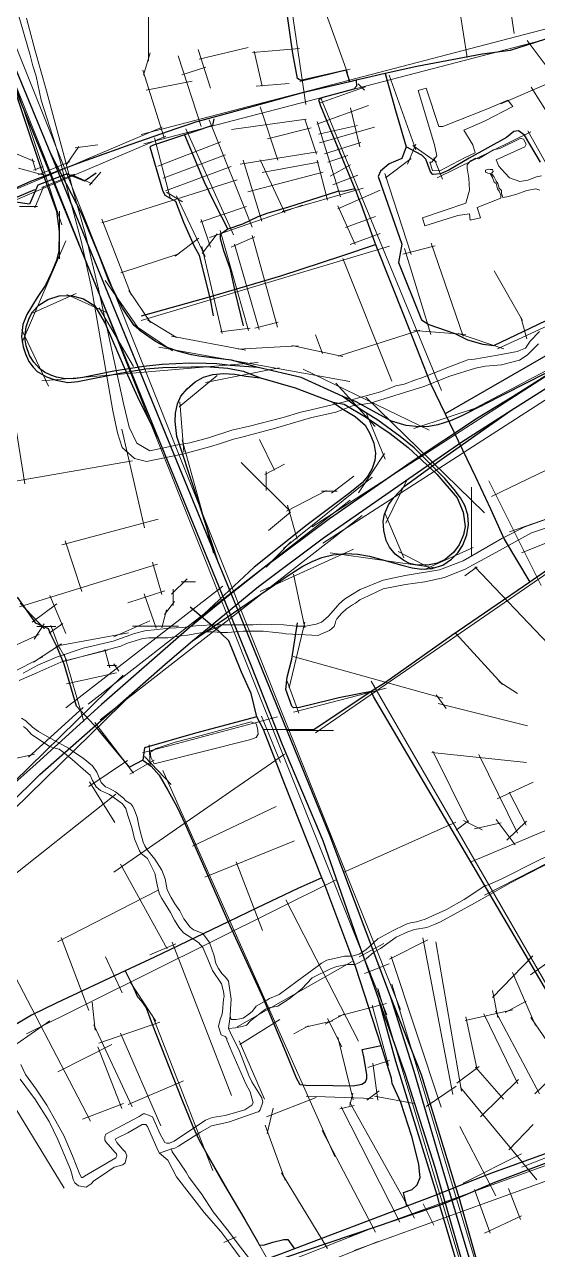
# Model space of a CAD drawing. Header units: inches. Extents: x 13527023 to 13535216, y 3639368 to 3645755.
# Drawn here: x 13531425 to 13532472, y 3641102 to 3643603 of the extents above; entities that cross this region are included whole.
import ezdxf

# ---------------------------------------------------------------- set-up
doc = ezdxf.new("R2010")
doc.units = ezdxf.units.IN
doc.header["$MEASUREMENT"] = 0
doc.layers.add('0a', color=144, linetype='Continuous', lineweight=30, true_color=0x007b96)
doc.layers.add('1a', color=144, linetype='Continuous', lineweight=30, true_color=0x007b96)
for name, color, linetype, lineweight in [('桥', 6, 'Continuous', 9), ('水网', 141, 'Continuous', 9), ('路网', 2, 'Continuous', 9)]:
    doc.layers.add(name, color=color, linetype=linetype, lineweight=lineweight)

msp = doc.modelspace()

# ---------------------------------------------------------------- linework, layer by layer
at = {"layer": '0a'}
for p, q in [((13531989.3, 3642881.9), (13531901.5, 3642902.7)), ((13531906.4, 3642881.1), (13531977.1, 3642860.9)), ((13531977.1, 3642860.9), (13532054.1, 3642831.7)), ((13532220, 3641465.1), (13532172, 3641617.9)), ((13532146.3, 3641614.5), (13532201.9, 3641459.4))]:
    msp.add_line(p, q, dxfattribs=at)
for points in [[(13532088.6, 3643486), (13532081.1, 3643509.6), (13531988.8, 3643488.3), (13531982, 3643492.8), (13531972.5, 3643543.5), (13531944.9, 3643735.4), (13531939.5, 3643785.2), (13531830.4, 3643975.2), (13531750.3, 3644113.7), (13531660.7, 3644348.6), (13531632.7, 3644430.5), (13531611.8, 3644491.6), (13531592.8, 3644568.6), (13531587.4, 3644603.6)], [(13531015.5, 3644410.6), (13531117.7, 3644162.8), (13531145.2, 3644100.7), (13531253.3, 3643836.2), (13531285.5, 3643758.6), (13531394, 3643499.8), (13531697.8, 3642758.3), (13531887.7, 3642293.7), (13531950.4, 3642132.5), (13532033.6, 3641936.8), (13532103.2, 3641737), (13532123.7, 3641679.9), (13532146.3, 3641614.5), (13532181.9, 3641486.2), (13532266.3, 3641213.1), (13532271.6, 3641192.3), (13532398.9, 3640763.8), (13532436.9, 3640568.6)], [(13532459.4, 3640571), (13532420, 3640769.7), (13532386, 3640943.8), (13532311.8, 3641207.7), (13532305, 3641228.9), (13532235, 3641458.2), (13532172, 3641617.9), (13532048.6, 3641945.7), (13531867.1, 3642391.4), (13531819.1, 3642507.2), (13531478.4, 3643338.9), (13531456, 3643393.5), (13531175.7, 3644072.6), (13531048.7, 3644380), (13531033.8, 3644416.8)], [(13533146.6, 3643777.1), (13533050.3, 3643750.1), (13533042.9, 3643748.9), (13532660.5, 3643628), (13532651.9, 3643625.2), (13532522, 3643583.7), (13532416.2, 3643549.9), (13532358.9, 3643542.1), (13532225.7, 3643517), (13532160.6, 3643502.5), (13532113.9, 3643492.1), (13532101.4, 3643489.1), (13532088.6, 3643486), (13531989.2, 3643462.4), (13531861.7, 3643427), (13531768.7, 3643401.8)], [(13531394, 3643499.8), (13531458.1, 3643309.4), (13531489.8, 3643222), (13531495.4, 3643180.2), (13531494.5, 3643139.6), (13531490.1, 3643121.3), (13531480.2, 3643096.3), (13531467.4, 3643070.9), (13531450.9, 3643045.2), (13531429.7, 3643010.9), (13531421.7, 3642990.6), (13531418.7, 3642965.2), (13531422, 3642944.6), (13531426.5, 3642930.5), (13531433.6, 3642914.7), (13531442.6, 3642903.1), (13531450.3, 3642894.6)], [(13532160.6, 3643502.5), (13532182.1, 3643427.2), (13532203.8, 3643353), (13532194.7, 3643329.5), (13532168.9, 3643318.6), (13532151.3, 3643303.2), (13532146.3, 3643292.8), (13532194.7, 3643154.4), (13532188.4, 3643116.8), (13532235, 3642999.6), (13532249.9, 3642990.1), (13532303.4, 3642972), (13532328.7, 3642958.8), (13532360.4, 3642950.2), (13532383, 3642947.5), (13532503.8, 3643005.5)], [(13532101.4, 3643489.1), (13532102.4, 3643476.7), (13532096.7, 3643470.9), (13532033.8, 3643453.8), (13532024.5, 3643449.1), (13532029.1, 3643436.6), (13532080.6, 3643311.9), (13532098.8, 3643267.5), (13532101.4, 3643261), (13532105.1, 3643251.9), (13532111.3, 3643237), (13532139.3, 3643159), (13532141.5, 3643153.6), (13532200.7, 3643003.1), (13532253.7, 3642870), (13532283.4, 3642808.1), (13532345.2, 3642679.2), (13532375.9, 3642613.7), (13532404, 3642552.3), (13532456.4, 3642464.5)], [(13533323, 3643431.7), (13533270.4, 3643412), (13533200.8, 3643371.9), (13533144.2, 3643327.2), (13533072.4, 3643269.5), (13532961.7, 3643198.2), (13532792.7, 3643103.6), (13532646.1, 3643024.6), (13532501.6, 3642933.6), (13532283.4, 3642808.1)], [(13531811.5, 3643410.5), (13531808.4, 3643396.9), (13531770.4, 3643383.8), (13531751.5, 3643377.5), (13531686.2, 3643355.7), (13531680.3, 3643353.4), (13531706.1, 3643264.7), (13531711.1, 3643254.3), (13531733.2, 3643242.1), (13531749.5, 3643199.1), (13531771.3, 3643150.2), (13531781.2, 3643132.1), (13531802.3, 3643046.5), (13531803.4, 3643042.1), (13531809.7, 3643007.7)], [(13534316, 3643407.7), (13534244.2, 3643374.7), (13534036.5, 3643269.7), (13533795.3, 3643148.4), (13533526, 3643011.3), (13533476.1, 3642988.8), (13533406.5, 3642957.4), (13533044, 3642775), (13532777.5, 3642641.1), (13532673.4, 3642592.2), (13532580.2, 3642550.1), (13532485.6, 3642484.5), (13532456.4, 3642464.5), (13532297.3, 3642355.1), (13532159.3, 3642257.8), (13532142.1, 3642246.9), (13532132.4, 3642241.1)], [(13531751.5, 3643377.5), (13531791.6, 3643281.5), (13531810.2, 3643242.1), (13531826.9, 3643210), (13531839.6, 3643185.1)], [(13532478, 3643321.8), (13532445, 3643377), (13532433.2, 3643385.6), (13532423.3, 3643384.7), (13532408.8, 3643372), (13532332.3, 3643329.9), (13532291.1, 3643305.5), (13532273.5, 3643297.8), (13532258.5, 3643296.9), (13532253.6, 3643301.9), (13532243.6, 3643328.1), (13532235.9, 3643336.3), (13532203.8, 3643353)], [(13531901.5, 3642902.7), (13531847.5, 3642917.4), (13531813.4, 3642921.9), (13531780.3, 3642925.5), (13531765.3, 3642928.2), (13531739.7, 3642935), (13531714, 3642944.3), (13531691.9, 3642955.3), (13531662.9, 3642975.9), (13531648.6, 3642988.2), (13531624.7, 3643023.7), (13531597.8, 3643077.3), (13531577.2, 3643131.4), (13531542, 3643216.6), (13531478.4, 3643338.9)], [(13531512, 3643298.1), (13531547.5, 3643283.9), (13531570.7, 3643299.7)], [(13531451.7, 3643274.8), (13531435.2, 3643236.2), (13531402.5, 3643241)], [(13532098.8, 3643267.5), (13532078.1, 3643262.9), (13532063.6, 3643261.6), (13532025.6, 3643249.8), (13531963.6, 3643229.9), (13531919.2, 3643216.8), (13531900.7, 3643210), (13531869.9, 3643195), (13531839.6, 3643185.1), (13531823.8, 3643173.8), (13531824.2, 3643165.6), (13531831, 3643141.6), (13531843.7, 3643105.4), (13531853.4, 3643061.7), (13531855, 3643054.7), (13531870.8, 3642987.8)], [(13531091, 3643128.9), (13531126, 3643133.6), (13531173.1, 3643152.1), (13531250.4, 3643183.3), (13531446, 3643265.7)], [(13531663.9, 3643007.8), (13531802.3, 3643046.5), (13531853.4, 3643061.7), (13531947.7, 3643089.7), (13532074.4, 3643131.3), (13532141.5, 3643153.6)], [(13531455.4, 3642900.2), (13531443.8, 3642913.2), (13531435.1, 3642927.3), (13531428.5, 3642946.5), (13531425.5, 3642963.3), (13531427.9, 3642985.8), (13531434.5, 3643003.4), (13531441.4, 3643015.9), (13531454.2, 3643029.7), (13531472.1, 3643041.3), (13531495.7, 3643048.8), (13531519.9, 3643049.3), (13531545.3, 3643042.5), (13531568, 3643028.5), (13531589.2, 3642992.5), (13531628.3, 3642902.2), (13531658.5, 3642835.3), (13531697.8, 3642758.3)], [(13531794.3, 3642904.6), (13531840, 3642900.9), (13531871.4, 3642894.8), (13531906.4, 3642881.1)], [(13531901.5, 3642902.7), (13531845.1, 3642906.7), (13531817.6, 3642910.2), (13531795.8, 3642910.7)], [(13531819.1, 3642507.2), (13531772.5, 3642650.8), (13531735.5, 3642761.6), (13531732.2, 3642792.3), (13531732.8, 3642809.2), (13531737.3, 3642828.3), (13531744.1, 3642843.8), (13531757, 3642858.8), (13531773.1, 3642873.4), (13531789.8, 3642882.9), (13531808.9, 3642888.4), (13531830.7, 3642890.5), (13531854.3, 3642889), (13531876.4, 3642884.7), (13531906.4, 3642881.1)], [(13532195, 3642498.8), (13532215.9, 3642493.3), (13532235.9, 3642490.7), (13532256.2, 3642492.2), (13532278.3, 3642498.7), (13532296.2, 3642511.2), (13532309.3, 3642524.3), (13532319.2, 3642539.9), (13532327.6, 3642560.6), (13532330.9, 3642581.8), (13532329.9, 3642601.4), (13532323.7, 3642620.8), (13532314.7, 3642636.1), (13532301.9, 3642653.2), (13532282.5, 3642676.2), (13532219.8, 3642738.6), (13532191.7, 3642761.6), (13532145.7, 3642794.7), (13532112, 3642815.9), (13532073.3, 3642843.7), (13531989.3, 3642881.9)], [(13532173.5, 3642792.9), (13532135, 3642813.8), (13532101.6, 3642832.3), (13532073.3, 3642843.7)], [(13532054.1, 3642831.7), (13532077.4, 3642827.5), (13532122.7, 3642800.7), (13532171.4, 3642767.5), (13532207.8, 3642739.5), (13532266.1, 3642684.8), (13532307.6, 3642636.1), (13532320.4, 3642606.9), (13532324, 3642577.9), (13532321, 3642560.6), (13532311.7, 3642540.6), (13532300.4, 3642524.5), (13532283.1, 3642510.7), (13532267.6, 3642502.7), (13532247.6, 3642498.8), (13532222.5, 3642499.4), (13532210.9, 3642502.2)], [(13532054.1, 3642831.7), (13532072.6, 3642818.9), (13532099.8, 3642802.5), (13532120.1, 3642784.5), (13532129.9, 3642768.1), (13532138, 3642748.1), (13532141, 3642727.8), (13532140, 3642712.5)], [(13531899.2, 3642189.4), (13531773.8, 3642156), (13531669.9, 3642126.1), (13531666.3, 3642100.5), (13531638.9, 3642086.7), (13531575, 3642163.2), (13531530.8, 3642210.9), (13531505.7, 3642296.9), (13531490.8, 3642332.7), (13531478.2, 3642357.2), (13531473.5, 3642368.6), (13531447.8, 3642380.5), (13531410.5, 3642433.8)], [(13532204.9, 3641189.8), (13532198.4, 3641217.8), (13532215.7, 3641223.8), (13532225.9, 3641234), (13532232.5, 3641248.3), (13532231.3, 3641260.8), (13532229.5, 3641275.8), (13532215.1, 3641332.5), (13532193, 3641401.8), (13532175.1, 3641440.6), (13532173.9, 3641451.3), (13532159, 3641498.5), (13532152.6, 3641518.2), (13532101.1, 3641677.7), (13532037.8, 3641846.1), (13532031.9, 3641860.8), (13531956, 3642050.9), (13531912.4, 3642163.7), (13531899.2, 3642189.4), (13531887.3, 3642236.6), (13531867.6, 3642280.2), (13531852.1, 3642319), (13531841.9, 3642344.7), (13531825.8, 3642360.2), (13531763.1, 3642413.4)], [(13532132.4, 3642241.1), (13532066.5, 3642228.3), (13532047.2, 3642223.5), (13531985.9, 3642208), (13531973.7, 3642207.5), (13531970.6, 3642210.7), (13531957.9, 3642245.1), (13531960.6, 3642270), (13531970.1, 3642307.1), (13531982.3, 3642380.9)], [(13532132.4, 3642241.1), (13532015.1, 3642162.6), (13531912.4, 3642163.7)], [(13532652.4, 3641356), (13532596.3, 3641448.7), (13532453.2, 3641693.1), (13532268.6, 3642007.2), (13532136.9, 3642230.7), (13532132.4, 3642241.1)], [(13531666.3, 3642100.5), (13531683.6, 3642088.7), (13531699.5, 3642070.1), (13531717.6, 3642039.8), (13531736.6, 3642004.5), (13531752.9, 3641970.1), (13531840.2, 3641771), (13531911.3, 3641616.2), (13531922.6, 3641588.1), (13531958.4, 3641504), (13531979.2, 3641452.4), (13531986.9, 3641438.8), (13531999.1, 3641437), (13532054.3, 3641436.5), (13532095.9, 3641435.6), (13532113.6, 3641439.2), (13532120.8, 3641444.2), (13532123.6, 3641450.7), (13532123.5, 3641458.7), (13532117.6, 3641494.9), (13532114, 3641510.3), (13532152.6, 3641518.2)], [(13531441.8, 3642087.2), (13531411.2, 3642059.6), (13531201, 3641848.7), (13531026.8, 3641678.3)], [(13531040.3, 3641661.2), (13531080.8, 3641700.9), (13531456, 3642071.6)], [(13532031.9, 3641860.8), (13531982.5, 3641838.5), (13531899.8, 3641799), (13531840.2, 3641771), (13531689.8, 3641698.7), (13531630.4, 3641670.8), (13531490.7, 3641605.1), (13531439.2, 3641580.2), (13531397.1, 3641555.2)], [(13531630.4, 3641670.8), (13531644.9, 3641640.5), (13531655.1, 3641617.2), (13531663.8, 3641609), (13531672.9, 3641595.2), (13531685.5, 3641561.7), (13531745.8, 3641408), (13531768.2, 3641352.9), (13531781.6, 3641324.9), (13531826.9, 3641242.9), (13531874.2, 3641162.6), (13531900.2, 3641118.1), (13531903.8, 3641111), (13531912.8, 3641110.6), (13531931.3, 3641116.5), (13531953.8, 3641122), (13531962.1, 3641122), (13531975.9, 3641102.9)], [(13532774.3, 3641394.3), (13532714.3, 3641377.9), (13532652.4, 3641356), (13532553.5, 3641321), (13532377.7, 3641257.2), (13532305, 3641228.9)], [(13532311.8, 3641207.7), (13532384.6, 3641239.3), (13532598.1, 3641319.2), (13532687.9, 3641350.9), (13532780.8, 3641381.4)], [(13532305, 3641228.9), (13532266.3, 3641213.1), (13532204.9, 3641189.8), (13531975.9, 3641102.9), (13531947.1, 3641092), (13531918.6, 3641081.7)], [(13531919, 3641071.4), (13531958.1, 3641085.8), (13532271.6, 3641192.3), (13532311.8, 3641207.7)]]:
    msp.add_lwpolyline(points, dxfattribs=at)
at = {"layer": '1a'}
msp.add_line((13531512, 3643298.1), (13531451.7, 3643274.8), dxfattribs=at)
for points in [[(13531169.9, 3643160.4), (13531343.5, 3643241.3), (13531437.6, 3643283.1), (13531534, 3643319.5), (13531640.3, 3643358.1), (13531736.3, 3643391.3), (13531768.7, 3643401.8)], [(13532765.9, 3643044.3), (13532532.9, 3642913.6), (13532422.1, 3642843.6)], [(13531456, 3642071.6), (13531711.6, 3642296.8), (13531767.5, 3642344.3), (13531902.7, 3642455.5), (13532034.8, 3642554.6), (13532218, 3642681.7), (13532317.3, 3642750.6), (13532417.5, 3642814.9), (13532535.8, 3642889.9), (13532777.3, 3643024.6)], [(13531450.3, 3642894.6), (13531469.4, 3642883.2), (13531489.1, 3642876.7), (13531513.3, 3642872), (13531533.9, 3642874.1), (13531619.3, 3642890.8), (13531671.6, 3642899.5), (13531706.8, 3642902.8), (13531794.3, 3642904.6)], [(13531795.8, 3642910.7), (13531761.8, 3642911.4), (13531705.6, 3642908.4), (13531667.4, 3642904.9), (13531607.1, 3642895.3), (13531543.8, 3642881.9), (13531525, 3642879.2), (13531504.7, 3642879.8), (13531490.4, 3642882.8), (13531478.7, 3642886.7), (13531465.6, 3642893.2), (13531455.4, 3642900.2)], [(13532532.9, 3642913.6), (13532317.4, 3642803.6), (13532294.4, 3642793.8), (13532268.5, 3642785.7), (13532250.2, 3642782.2), (13532230.2, 3642781.3), (13532203.7, 3642783.9), (13532173.5, 3642792.9)], [(13532422.1, 3642843.6), (13532349.3, 3642798.8), (13532214.3, 3642709.3), (13532047.2, 3642593.7), (13531910.5, 3642491.7), (13531837.7, 3642433.9), (13531760.8, 3642370.8), (13531582, 3642214.2), (13531441.8, 3642087.2)], [(13532210.9, 3642502.2), (13532199.2, 3642508.3), (13532181.6, 3642521.5), (13532169.6, 3642535.5), (13532162.8, 3642549.6), (13532158, 3642569.4), (13532157.1, 3642588.8), (13532159.8, 3642603.2), (13532167.8, 3642621.8), (13532178.6, 3642637.3), (13532199.6, 3642659.7), (13532275.2, 3642714.7), (13532417.5, 3642814.9)], [(13532140, 3642712.5), (13532134.1, 3642696.2), (13532125.1, 3642679.7), (13532113.8, 3642666.9), (13532088.7, 3642646.3), (13532001.5, 3642581.5), (13531893.8, 3642494.6), (13531760.8, 3642370.8)], [(13531767.5, 3642344.3), (13531963, 3642477.8), (13531992.8, 3642496.6), (13532011.7, 3642506.3), (13532031.7, 3642514.5), (13532053.8, 3642520.3), (13532080.3, 3642522.8), (13532105.4, 3642521.5), (13532128.7, 3642517.6), (13532195, 3642498.8)], [(13532201.9, 3641459.4), (13532262.5, 3641269.6), (13532335.2, 3641016.5), (13532368.8, 3640898.5)], [(13532382.5, 3640904), (13532332.5, 3641085.1), (13532278.3, 3641264.8), (13532220, 3641465.1)]]:
    msp.add_lwpolyline(points, dxfattribs=at)
at = {"layer": '桥'}
msp.add_line((13531831.5, 3641116.1), (13531856.6, 3641127.6), dxfattribs=at)
at = {"layer": '水网'}
for points in [[(13532473.8, 3642951.1), (13532450.4, 3642927.7), (13532434.8, 3642917.3), (13532398, 3642908.1), (13532365.6, 3642905.4), (13532345.5, 3642901.5), (13532293.1, 3642884.5), (13532239.6, 3642863.6), (13532130.2, 3642829.6), (13532094.5, 3642824.4), (13532060, 3642811.3), (13532008.6, 3642799.5), (13531937.2, 3642778.6), (13531868.1, 3642760.3), (13531851.3, 3642756.3), (13531824.6, 3642747.2), (13531802.3, 3642740.7), (13531749.8, 3642726.3), (13531674, 3642710.5), (13531649.4, 3642717), (13531623.8, 3642739), (13531614.9, 3642768.9), (13531604.8, 3642814.3), (13531561.3, 3643065), (13531540.2, 3643161.1), (13531513.4, 3643262.4), (13531497.8, 3643324.7), (13531487.7, 3643357.2), (13531458.7, 3643448.1), (13531448.7, 3643497.4), (13531442, 3643518.2), (13531436.4, 3643540.3), (13531411.9, 3643624.7)], [(13531428.6, 3643615.6), (13531446.5, 3643549.4), (13531469.9, 3643467.6), (13531485.5, 3643409.2), (13531505.6, 3643333.8), (13531523.4, 3643265), (13531549.1, 3643174.1), (13531575.8, 3643062.4), (13531627.1, 3642828.7), (13531638.3, 3642780.6), (13531653.9, 3642748.2), (13531680.7, 3642732.6), (13531737.6, 3642744.4), (13531762.1, 3642748.4), (13531800, 3642758.8), (13531848, 3642774.5), (13531883.7, 3642782.4), (13531952.9, 3642800.7), (13531988.6, 3642811.2), (13532009.8, 3642816.4), (13532072.2, 3642830.8), (13532151.4, 3642853), (13532182.7, 3642864.8), (13532199.4, 3642868.7), (13532225.1, 3642877.9), (13532234, 3642880.5), (13532292, 3642904), (13532322.1, 3642915.7), (13532329.9, 3642918.4), (13532343.3, 3642919.7), (13532390.2, 3642927.6), (13532430.3, 3642935.4), (13532447.1, 3642942), (13532457.1, 3642956.3), (13532476.1, 3642975.8)], [(13532476.4, 3643264.3), (13532468.1, 3643267), (13532450.3, 3643263.6), (13532427.7, 3643255.7), (13532409.5, 3643250.9), (13532401.2, 3643249.9), (13532398.5, 3643258.1), (13532398.5, 3643263.6), (13532393.4, 3643268.4), (13532391, 3643278.4), (13532387.2, 3643282.8), (13532382.4, 3643292.4), (13532378.6, 3643297.2), (13532378.6, 3643300), (13532381, 3643302.4), (13532380, 3643306.5), (13532375.2, 3643306.8), (13532371.1, 3643307.2), (13532365.9, 3643305.5), (13532365.9, 3643301.7), (13532370.4, 3643299.6), (13532375.5, 3643298.6), (13532380.3, 3643290.4), (13532383.4, 3643280.8), (13532387.2, 3643278), (13532390.3, 3643267), (13532393.4, 3643262.6), (13532396.8, 3643254.4), (13532396.8, 3643248.5), (13532348.4, 3643229), (13532355.3, 3643208.1), (13532334.7, 3643203.2), (13532333, 3643216.6), (13532309, 3643213.2), (13532241.8, 3643191.9), (13532237.3, 3643208.1), (13532325.4, 3643237.9), (13532333, 3643264.6), (13532331.6, 3643289), (13532328.2, 3643309.6), (13532328.2, 3643316.4), (13532335.1, 3643324.7), (13532345.3, 3643330.1), (13532351.2, 3643328.8), (13532381.7, 3643347), (13532395.1, 3643349.7), (13532437.9, 3643371), (13532443.4, 3643368.9), (13532448.6, 3643358.6), (13532446.2, 3643353.1), (13532387.5, 3643326.4), (13532393, 3643313.7), (13532405, 3643300), (13532415, 3643289.7), (13532435.5, 3643282.1), (13532452.4, 3643285.2), (13532469.8, 3643292.1), (13532479.8, 3643294.1)], [(13532496.1, 3642577), (13532459.3, 3642565.2), (13532386.8, 3642524.8), (13532324.3, 3642490.9), (13532281.9, 3642473.9), (13532241.8, 3642464.8), (13532202.7, 3642459.5), (13532157, 3642450.3), (13532126.9, 3642436), (13532109, 3642428.1), (13532100.1, 3642421.6), (13532094.5, 3642417.7), (13532082.2, 3642409.9), (13532072.2, 3642400.8), (13532062.1, 3642389.1), (13532059.9, 3642385.2), (13532058.8, 3642380), (13532056.6, 3642373.5), (13532047.6, 3642365.6), (13532029.8, 3642357.8), (13532024.2, 3642355.2), (13531971.8, 3642357.7), (13531958.4, 3642359), (13531950.6, 3642360.3), (13531937.2, 3642361.5), (13531911.6, 3642364.1), (13531871.4, 3642364), (13531839, 3642361.4), (13531824.5, 3642361.3), (13531811.1, 3642362.6), (13531795.5, 3642362.6), (13531829, 3642376.9), (13531891.5, 3642377), (13531903.7, 3642378.4), (13531953.9, 3642377.2), (13531978.5, 3642374.6), (13531998.6, 3642374.6), (13532019.8, 3642378.6), (13532030.9, 3642382.5), (13532044.3, 3642394.2), (13532064.4, 3642416.3), (13532066.6, 3642419), (13532077.8, 3642429.4), (13532094.5, 3642439.8), (13532110.1, 3642448.9), (13532157, 3642468.5), (13532201.6, 3642477.7), (13532271.9, 3642489.5), (13532319.8, 3642507.8), (13532399, 3642553.4), (13532445.9, 3642576.9), (13532499.5, 3642596.5)], [(13531421.8, 3642278.7), (13531451.9, 3642294.4), (13531489.9, 3642311.3), (13531544.5, 3642329.6), (13531605.9, 3642344), (13531649.4, 3642359.7), (13531670.6, 3642364.9), (13531720.8, 3642370.2), (13531747.6, 3642371.6), (13531779.9, 3642375.5), (13531813.4, 3642376.9), (13531829, 3642376.9), (13531795.5, 3642362.6), (13531757.6, 3642356), (13531744.2, 3642354.7), (13531717.5, 3642350.7), (13531691.8, 3642350.7), (13531678.4, 3642350.7), (13531666.1, 3642349.3), (13531652.7, 3642345.4), (13531632.7, 3642338.9), (13531621.5, 3642333.7), (13531588, 3642324.5), (13531498.8, 3642300.9), (13531449.7, 3642278.8), (13531414, 3642263.1)], [(13531418.5, 3642186.5), (13531427.4, 3642181.3), (13531440.8, 3642168.3), (13531453, 3642159.2), (13531470.9, 3642148.9), (13531514.4, 3642125.6), (13531531.1, 3642113.9), (13531544.5, 3642104.8), (13531563.5, 3642089.3), (13531572.4, 3642076.3), (13531577.9, 3642063.3), (13531581.3, 3642055.5), (13531585.7, 3642050.3), (13531590.2, 3642046.4), (13531596.9, 3642043.9), (13531610.3, 3642036.1), (13531627, 3642023.1), (13531631.5, 3642017.9), (13531641.5, 3642011.5), (13531646, 3642006.3), (13531649.3, 3641998.5), (13531654.9, 3641984.2), (13531658.2, 3641967.3), (13531661.6, 3641953), (13531667.2, 3641933.5), (13531670.5, 3641925.8), (13531676.1, 3641916.7), (13531690.6, 3641898.5), (13531705, 3641876.4), (13531711.7, 3641858.3), (13531716.2, 3641836.2), (13531724, 3641820.6), (13531731.8, 3641807.6), (13531741.8, 3641793.3), (13531749.7, 3641776.5), (13531763, 3641759.6), (13531769.7, 3641754.4), (13531780.9, 3641750.5), (13531788.7, 3641746.7), (13531802.1, 3641728.5), (13531812.1, 3641701.2), (13531815.4, 3641685.6), (13531821, 3641675.3), (13531827.7, 3641664.9), (13531835.5, 3641657.1), (13531841.1, 3641649.3), (13531846.6, 3641612.9), (13531845.5, 3641592.1), (13531844.4, 3641577.8), (13531841, 3641553.1), (13531845.5, 3641544), (13531863.3, 3641506.4), (13531882.3, 3641457.1), (13531889, 3641444.1), (13531909, 3641411.6), (13531911.3, 3641402.5), (13531905.7, 3641386.9), (13531902.3, 3641383), (13531899, 3641381.7), (13531843.2, 3641362.1), (13531825.3, 3641358.2), (13531806.4, 3641354.2), (13531784.1, 3641341.2), (13531739.4, 3641312.5), (13531731.6, 3641308.6), (13531724.9, 3641307.3), (13531700.4, 3641298.2), (13531697, 3641304.6), (13531675.8, 3641352.7), (13531672.5, 3641356.6), (13531664.7, 3641356.6), (13531635.7, 3641339.6), (13531615.6, 3641330.5), (13531610, 3641326.6), (13531613.4, 3641320.1), (13531625.6, 3641305.8), (13531631.2, 3641300.6), (13531633.4, 3641292.8), (13531630.1, 3641278.5), (13531625.6, 3641274.6), (13531607.7, 3641269.4), (13531584.3, 3641253.7), (13531566.5, 3641242), (13531560.9, 3641235.5), (13531550.8, 3641229), (13531535.2, 3641231.5), (13531527.4, 3641238), (13531524.1, 3641244.5), (13531521.8, 3641253.6), (13531518.5, 3641265.3), (13531492.9, 3641326.3), (13531475, 3641362.7), (13531446, 3641409.4), (13531437.1, 3641421.1), (13531415.9, 3641449.6)], [(13531417.1, 3641479.5), (13531427.1, 3641458.7), (13531448.3, 3641428.9), (13531470.6, 3641396.4), (13531482.8, 3641374.4), (13531505.1, 3641334.1), (13531523, 3641292.6), (13531537.5, 3641254.9), (13531540.8, 3641248.5), (13531544.1, 3641248.5), (13531547.5, 3641251.1), (13531611.1, 3641288.9), (13531613.3, 3641292.8), (13531612.2, 3641296.7), (13531608.9, 3641300.6), (13531591, 3641321.3), (13531588.8, 3641325.2), (13531588.8, 3641331.7), (13531591.1, 3641336.9), (13531659.1, 3641373.4), (13531666.9, 3641378.7), (13531670.3, 3641378.7), (13531678.1, 3641376.1), (13531685.9, 3641372.2), (13531691.5, 3641360.5), (13531701.5, 3641337.1), (13531711.5, 3641320.3), (13531714.9, 3641319), (13531720.5, 3641319), (13531730.5, 3641322.9), (13531794.1, 3641365.9), (13531807.5, 3641371.1), (13531825.4, 3641373.8), (13531834.3, 3641375.1), (13531874.4, 3641386.9), (13531889, 3641396), (13531891.2, 3641401.2), (13531885.6, 3641423.3), (13531876.7, 3641440.2), (13531847.7, 3641505.1), (13531837.7, 3641529.7), (13531837.7, 3641532.3), (13531834.3, 3641536.2), (13531826.5, 3641540.1), (13531823.2, 3641547.9), (13531821, 3641557), (13531824.3, 3641571.3), (13531827.7, 3641580.4), (13531828.8, 3641586.9), (13531831, 3641612.9), (13531832.1, 3641618.1), (13531831, 3641628.5), (13531826.6, 3641644.1), (13531808.7, 3641671.3), (13531798.7, 3641694.7), (13531788.7, 3641718.1), (13531779.7, 3641728.4), (13531768.6, 3641736.2), (13531749.6, 3641747.9), (13531739.6, 3641759.6), (13531730.7, 3641773.8), (13531722.9, 3641789.4), (13531711.7, 3641807.6), (13531705, 3641818), (13531700.6, 3641827.1), (13531696.1, 3641842.6), (13531690.6, 3641869.9), (13531676.1, 3641899.8), (13531672.7, 3641902.4), (13531666, 3641907.6), (13531662.7, 3641910.1), (13531659.3, 3641915.3), (13531653.8, 3641928.3), (13531649.3, 3641940), (13531643.7, 3641963.4), (13531635.9, 3641988.1), (13531631.5, 3642002.3), (13531624.8, 3642011.4), (13531598, 3642030.9), (13531580.2, 3642038.6), (13531571.2, 3642046.4), (13531563.4, 3642059.4), (13531559, 3642069.8), (13531550.1, 3642077.6), (13531522.2, 3642102.2), (13531503.2, 3642117.7), (13531495.4, 3642122.9), (13531487.6, 3642125.5), (13531478.7, 3642128.1), (13531475.3, 3642129.4), (13531459.7, 3642139.7), (13531438.5, 3642154), (13531429.6, 3642164.4), (13531422.9, 3642169.6)], [(13532498.3, 3641892.3), (13532416.8, 3641850.6), (13532343.2, 3641808.9), (13532274, 3641771), (13532262.9, 3641765.8), (13532246.1, 3641759.3), (13532220.5, 3641755.3), (13532207, 3641750.1), (13532183.6, 3641739.7), (13532151.3, 3641716.2), (13532137.9, 3641708.4), (13532122.2, 3641695.4), (13532099.9, 3641683.6), (13532083.2, 3641683.6), (13532062, 3641679.6), (13532050.8, 3641675.7), (13532011.8, 3641656.1), (13531990.6, 3641634), (13531964.9, 3641613.2), (13531941.5, 3641598.8), (13531923.6, 3641594.9), (13531916.9, 3641592.3), (13531911.3, 3641588.4), (13531885.7, 3641568.8), (13531877.9, 3641559.7), (13531868.9, 3641557.1), (13531855.5, 3641554.5), (13531841, 3641553.1), (13531844.4, 3641577.8), (13531846.6, 3641571.3), (13531856.7, 3641571.4), (13531864.5, 3641572.7), (13531871.2, 3641574), (13531882.3, 3641581.8), (13531890.1, 3641588.3), (13531897.9, 3641598.7), (13531919.1, 3641610.5), (13531924.7, 3641614.4), (13531944.8, 3641622.2), (13531981.6, 3641649.6), (13532021.8, 3641679.6), (13532030.8, 3641686.1), (13532041.9, 3641692.6), (13532077.6, 3641700.5), (13532093.2, 3641700.5), (13532107.7, 3641704.4), (13532121.1, 3641713.5), (13532145.7, 3641735.7), (13532175.8, 3641752.6), (13532203.7, 3641765.7), (13532212.6, 3641768.3), (13532224.9, 3641770.9), (13532242.8, 3641776.2), (13532286.3, 3641795.7), (13532322, 3641816.6), (13532364.4, 3641844), (13532373.3, 3641846.6), (13532399, 3641858.3), (13532471.5, 3641894.9), (13532508.3, 3641913.1)], [(13531872.1, 3641075), (13531847.6, 3641108.7), (13531825.3, 3641138.6), (13531791.8, 3641177.5), (13531734.9, 3641250.1), (13531717.1, 3641283.9), (13531700.4, 3641298.2), (13531724.9, 3641307.3), (13531726, 3641300.8), (13531732.7, 3641291.7), (13531755, 3641259.3), (13531760.6, 3641248.9), (13531786.2, 3641215.2), (13531809.6, 3641178.8), (13531838.6, 3641142.5), (13531865.4, 3641106.2), (13531882.1, 3641085.4)]]:
    msp.add_lwpolyline(points, dxfattribs=at)
for points in [[(13532270.7, 3643394.9), (13532278.5, 3643394.7), (13532372.9, 3643432.3), (13532411, 3643448.7), (13532421.3, 3643435.2), (13532363.4, 3643405.2), (13532321.7, 3643387.2), (13532339.6, 3643356.9), (13532344.6, 3643340.6), (13532324.1, 3643331.2), (13532272.3, 3643304.1), (13532257.2, 3643304.8), (13532252.1, 3643321.6), (13532256.2, 3643321.6), (13532266.1, 3643335), (13532261.3, 3643356.9), (13532228.4, 3643468.4), (13532244.8, 3643473)], [(13531884.3, 3642142.6), (13531689.7, 3642093.4), (13531682.6, 3642107.2), (13531681.4, 3642117.4), (13531693.2, 3642124.9), (13531732.2, 3642137.5), (13531787.8, 3642152.1), (13531887.1, 3642179.3), (13531897.7, 3642174.9), (13531900.5, 3642165.9), (13531902, 3642154.1), (13531897.3, 3642147.3)]]:
    msp.add_lwpolyline(points, close=True, dxfattribs=at)
at = {"layer": '路网'}
for p, q in [((13531229.5, 3643922.2), (13532164.4, 3641580.8)), ((13531257.3, 3643933.4), (13532192.2, 3641592)), ((13531999.3, 3643439.6), (13531944, 3643809.8)), ((13531677.4, 3643728.3), (13531678, 3643527.9)), ((13532424.3, 3643584.8), (13532404.5, 3643712.3)), ((13531663, 3643378.3), (13532698.3, 3643648.4)), ((13531668.1, 3643358.9), (13532703.3, 3643629.1)), ((13532035.2, 3643639.8), (13532084, 3643504.4)), ((13532313.4, 3643630.5), (13532328.1, 3643535.4)), ((13531370.1, 3643587.4), (13531500.8, 3643193.8)), ((13532450.8, 3643570.2), (13532617.2, 3643347.5)), ((13531667.8, 3643499.2), (13531681.3, 3643544.9)), ((13531779.5, 3643551.8), (13531804.4, 3643473.1)), ((13531781, 3643532), (13531881.3, 3643555.8)), ((13531890, 3643545.4), (13531986, 3643553.6)), ((13531893.8, 3643548.7), (13531909.6, 3643477.2)), ((13531738.1, 3643538.6), (13531785.2, 3643394.6)), ((13531666.5, 3643509.8), (13531710.1, 3643371.7)), ((13531746.2, 3643499.8), (13531794.9, 3643515.9)), ((13531986.4, 3643486.7), (13532089.2, 3643511.8)), ((13532169, 3643499.1), (13532223.8, 3643347.3)), ((13532396.9, 3643440.9), (13532531.8, 3643499.1)), ((13531673, 3643469.1), (13531767.1, 3643487.4)), ((13531897.8, 3643476.7), (13531964.9, 3643482.7)), ((13532028.2, 3643442.7), (13532120.6, 3643475.7)), ((13532105.7, 3643481.7), (13532118.7, 3643468.7)), ((13532458.8, 3643475), (13532498.6, 3643412.1)), ((13532030.1, 3643451.3), (13532275.6, 3642855.5)), ((13531905.7, 3643435), (13531942, 3643325.7)), ((13532021.2, 3643399.4), (13532126.6, 3643437.8)), ((13532089.8, 3643432.4), (13532109.1, 3643353.1)), ((13530426.9, 3642851.6), (13531705.7, 3643393)), ((13531801.4, 3643407.9), (13531889.4, 3643189.1)), ((13531847.2, 3643388.4), (13531999.9, 3643409.6)), ((13531920.4, 3643369.1), (13532009.6, 3643392)), ((13531996.7, 3643409.9), (13532020.8, 3643338.3)), ((13532021.8, 3643404.5), (13532069.8, 3643251)), ((13532025, 3643378.8), (13532104.1, 3643396.9)), ((13532026.9, 3643361.4), (13532139.3, 3643393.1)), ((13530434.7, 3642833.2), (13531713.5, 3643374.6)), ((13531690.1, 3643371.2), (13531721.8, 3643248.7)), ((13531851.5, 3643173.6), (13531754.2, 3643390)), ((13532267.2, 3643290.1), (13532457.9, 3643383.9)), ((13532452.2, 3643385.9), (13532523.7, 3643257.5)), ((13531510.5, 3643316.7), (13531535.5, 3643353.6)), ((13531528.3, 3643351), (13531574.1, 3643357.2)), ((13531697.2, 3643313.6), (13531825.4, 3643363.2)), ((13531864.7, 3643318), (13532022.8, 3643343.2)), ((13532037.4, 3643338.5), (13532111, 3643362)), ((13532223.4, 3643358.5), (13532206.2, 3643317.7)), ((13532217.5, 3643355.7), (13532266, 3643322.1)), ((13531408.7, 3643338.6), (13531445.5, 3643323.4)), ((13531440.6, 3643328.8), (13531447.7, 3643304.8)), ((13531452.7, 3643296.1), (13531516.5, 3643322.8)), ((13531707.8, 3643288.9), (13531835.1, 3643336.8)), ((13531871.2, 3643325.8), (13531909.5, 3643201.6)), ((13531906, 3643326.4), (13531956, 3643218.2)), ((13531910, 3643300.7), (13532024.9, 3643322.1)), ((13532022.3, 3643326.1), (13532043.4, 3643243.9)), ((13532044.1, 3643322), (13532085, 3643335.4)), ((13532161.6, 3643289.7), (13532213.9, 3643329.5)), ((13532260.2, 3643330.5), (13532278, 3643287.2)), ((13531412.7, 3643309.6), (13531461.9, 3643295.9)), ((13531443.1, 3643305.6), (13531462.8, 3643312.7)), ((13531460.1, 3643270.1), (13531526.6, 3643297.6)), ((13531520.8, 3643296.8), (13531562.7, 3643277.3)), ((13531557.3, 3643274.8), (13531580.7, 3643301.1)), ((13531712.4, 3643263.3), (13531846.4, 3643313)), ((13531880.6, 3643261.5), (13532034.1, 3643301.3)), ((13532048.8, 3643293.2), (13532090.4, 3643316)), ((13532053.9, 3643275.7), (13532105.3, 3643295.4)), ((13532160.5, 3643298.8), (13532214.3, 3643133.2)), ((13531464.5, 3643272.9), (13531446.1, 3643228.3)), ((13531582.8, 3643198.2), (13531859, 3643285.5)), ((13531950.5, 3643221), (13532115.7, 3643268.7)), ((13531714.3, 3643260.6), (13531747.5, 3643240.9)), ((13531734.8, 3643252.8), (13531793.7, 3643129.1)), ((13532064.6, 3643226.5), (13532150.5, 3643264.7)), ((13531451, 3643231), (13531414.6, 3643231)), ((13531496.5, 3643124.4), (13531496.5, 3643221.6)), ((13531783.5, 3643199.1), (13531878.2, 3643231)), ((13531802.4, 3643168), (13531992.2, 3643233.9)), ((13532064.3, 3643232.8), (13532099.4, 3643154)), ((13531582.6, 3643205.4), (13531642.5, 3643051.2)), ((13531785.6, 3643204.5), (13531804.3, 3643148.4)), ((13532080.1, 3643188.2), (13532141, 3643211)), ((13531732, 3643129.8), (13531780.5, 3643166.8)), ((13531787.5, 3643135.2), (13531818.3, 3643175.3)), ((13531824, 3643182.4), (13531882.1, 3642978)), ((13531846.4, 3643148.5), (13531894.8, 3643169)), ((13531889.7, 3643171.8), (13531941.3, 3642984.9)), ((13532012.2, 3642577.5), (13532955.4, 3643185.5)), ((13532089.3, 3643154), (13532151, 3643175.9)), ((13531509.3, 3643161), (13531419.7, 3642954.3)), ((13531663, 3642998.5), (13532169.7, 3643150.3)), ((13531787, 3643149.4), (13531828, 3642972.2)), ((13531853.2, 3643154.5), (13531903.4, 3642979.9)), ((13532033.9, 3642543.9), (13532977, 3643151.8)), ((13532196.9, 3643133.7), (13532262.8, 3643151.1)), ((13532200.1, 3643145.3), (13532254.2, 3642970.2)), ((13532254.7, 3643156.2), (13532320.2, 3642966.4)), ((13531621.1, 3643095.5), (13531739.5, 3643134.9)), ((13532074.6, 3643124.9), (13532174.8, 3642874.8)), ((13532383.1, 3643099.7), (13532440.9, 3642998.2)), ((13531589.5, 3643080.5), (13531660.9, 3642977.1)), ((13531437.6, 3643012.3), (13531530, 3643053.3)), ((13531511.5, 3643051.6), (13531591.8, 3643014.9)), ((13531637.7, 3643059.9), (13531681.7, 3642994.3)), ((13531577.1, 3643024.4), (13531647.5, 3642904.3)), ((13531644.9, 3642991.7), (13531727.1, 3642936.3)), ((13531675.7, 3643000), (13531735.3, 3642963.9)), ((13531895.2, 3642983), (13531942.2, 3642994.9)), ((13532390.4, 3642940.6), (13532527.6, 3643004.2)), ((13532437.9, 3643005.4), (13532450.1, 3642960.8)), ((13531425.7, 3642664.7), (13531373.2, 3642989.4)), ((13531419.6, 3642979.1), (13531474, 3642864.2)), ((13531725.1, 3642966.8), (13531876.6, 3642937.9)), ((13531825.1, 3642975.4), (13531885.1, 3642982.5)), ((13532018.4, 3642969.5), (13532033, 3642931.3)), ((13532064.9, 3642925.8), (13532231.6, 3642979)), ((13532219.3, 3642978), (13532325.7, 3642969.7)), ((13532310, 3642972.1), (13532403.3, 3642940.7)), ((13531698.8, 3642944.1), (13532088.6, 3642873.7)), ((13531860.7, 3642939.7), (13531983, 3642946.6)), ((13531970.6, 3642947.6), (13532074.5, 3642925)), ((13532333, 3642813.2), (13532617.5, 3642963.8)), ((13531460, 3642875), (13531901.8, 3642912.9)), ((13531794.2, 3642871.7), (13531944.3, 3642901.9)), ((13531993.3, 3642899.4), (13532250.8, 3642774.9)), ((13531740.2, 3642822.3), (13531817.9, 3642886.1)), ((13532060.4, 3642870.8), (13532140.8, 3642781.9)), ((13532121.6, 3642842), (13532363.4, 3642605.7)), ((13532377.7, 3642639), (13532804.2, 3642844.6)), ((13531742.1, 3642832.3), (13531750, 3642729.8)), ((13532219.5, 3642777.7), (13532359.3, 3642824)), ((13532122.8, 3642808.7), (13532160.8, 3642715.4)), ((13531623.3, 3642776.6), (13531669.4, 3642575.2)), ((13531746.5, 3642754.8), (13531810.6, 3642523.1)), ((13531904.7, 3642755.5), (13531935.1, 3642692.6)), ((13532159.5, 3642726.8), (13532106.3, 3642646.5)), ((13531249.3, 3642643.5), (13531645.5, 3642711.8)), ((13531866.8, 3642708.8), (13531966.9, 3642608.9)), ((13531915.2, 3642684.3), (13531955.2, 3642705)), ((13531917.9, 3642651.7), (13531917.9, 3642690.4)), ((13531953.2, 3642532.7), (13532134.2, 3642678.7)), ((13532051.5, 3642645.7), (13532097.1, 3642680.4)), ((13532206, 3642673.6), (13532162.2, 3642584.4)), ((13532372.7, 3642671.1), (13532479.1, 3642457.2)), ((13532414.9, 3642566.8), (13532721.6, 3642674.3)), ((13531959.4, 3642609.3), (13532041.2, 3642651.3)), ((13532030.9, 3642649.8), (13532062.9, 3642649.8)), ((13532336.8, 3642657.9), (13532336.8, 3642518.9)), ((13531554.6, 3642214.9), (13532089.3, 3642631.5)), ((13531961.6, 3642621.4), (13531981.3, 3642551.9)), ((13531501.1, 3642540.7), (13531697.5, 3642592.7)), ((13531579.2, 3642183.3), (13532113.9, 3642600)), ((13531923, 3642570), (13531967.6, 3642606.9)), ((13532160.7, 3642603.8), (13532198.9, 3642513.8)), ((13532439.4, 3642524.1), (13532589.4, 3642584.3)), ((13531507.6, 3642548.3), (13531542, 3642445)), ((13531917.9, 3642495.1), (13531968.4, 3642546.8)), ((13532018.8, 3642156.3), (13532588.9, 3642550.1)), ((13531905.7, 3642445.2), (13532096.6, 3642531.8)), ((13532048.7, 3642524.3), (13532259.4, 3642494.1)), ((13532187.6, 3642526.5), (13532257.1, 3642490.8)), ((13532241, 3642490.3), (13532340.8, 3642535.3)), ((13531414.3, 3642413.9), (13531696.5, 3642501.3)), ((13531685.8, 3642504.9), (13531705.4, 3642439)), ((13532323.3, 3642476.9), (13532348.9, 3642495.5)), ((13532344.2, 3642495.7), (13532494.1, 3642337.5)), ((13531724.7, 3642439.9), (13531756.6, 3642471)), ((13531973.6, 3642480.4), (13531996.7, 3642370.8)), ((13531509.4, 3642207.7), (13531829.9, 3642456.1)), ((13531635.5, 3642422.3), (13531711, 3642446.2)), ((13531728.5, 3642416.6), (13531728.5, 3642449.7)), ((13531744.6, 3642464.6), (13531774, 3642464.6)), ((13531415.8, 3642421.5), (13531465.6, 3642368.6)), ((13531440.5, 3642382.6), (13531490.6, 3642419.9)), ((13531476.2, 3642437.3), (13531509.4, 3642359.2)), ((13531669.2, 3642440.7), (13531693.5, 3642370.4)), ((13531710.2, 3642398.3), (13531731, 3642424.8)), ((13531704.8, 3642371.1), (13531714.4, 3642408)), ((13531444.8, 3642348), (13531464.7, 3642379.3)), ((13531449.9, 3642373.7), (13531488.8, 3642373.7)), ((13531475.4, 3642360.3), (13531503.1, 3642379.6)), ((13531478.5, 3642375.5), (13531495.9, 3642328.9)), ((13531607.3, 3642352.3), (13531680.6, 3642385.2)), ((13531645.3, 3642374.2), (13531739.1, 3642374.2)), ((13531996.6, 3642382.5), (13531965.2, 3642248.6)), ((13531238.5, 3642258.9), (13531454.9, 3642357.3)), ((13531488.8, 3642333.4), (13531636.7, 3642360.6)), ((13532305.3, 3642359.1), (13532400.6, 3642255)), ((13531443.1, 3642301.1), (13531500.2, 3642338.2)), ((13531493.2, 3642335.6), (13531510.9, 3642304.5)), ((13531501.6, 3642302.3), (13531594.2, 3642325.7)), ((13531506, 3642316.9), (13531546.1, 3642179.4)), ((13531588.8, 3642326.8), (13531598.8, 3642289.4)), ((13531312.8, 3642235.4), (13531462, 3642311.9)), ((13531593.4, 3642294), (13531612.8, 3642294)), ((13531607.1, 3642297.5), (13531617.6, 3642282.4)), ((13531972.8, 3642312.2), (13532278.5, 3642227.6)), ((13530713.9, 3641382.5), (13531626.4, 3642274.5)), ((13531510.8, 3642256.8), (13531612.7, 3642279.1)), ((13530741.9, 3641353.9), (13531654.3, 3642245.8)), ((13531960.7, 3642262.1), (13531984.7, 3642196.6)), ((13531974, 3642199.1), (13532163.1, 3642248)), ((13532132.4, 3642262.3), (13532672.2, 3641326.7)), ((13532393.1, 3642261.5), (13532430.9, 3642237)), ((13532264.7, 3642234.2), (13532285.3, 3642206.2)), ((13532269.1, 3642216.2), (13532451.5, 3642170.8)), ((13531432.6, 3642106.7), (13531544.8, 3642208.6)), ((13531568.6, 3642177.7), (13531647.1, 3642074.4)), ((13531665.4, 3642115.7), (13531941.4, 3642189.5)), ((13531908.4, 3642190.5), (13531947.2, 3642095.7)), ((13531961.3, 3642161.2), (13532055.2, 3642161.2)), ((13531679, 3642132.3), (13531681, 3642091.5)), ((13532255.9, 3642116.6), (13532449.5, 3642096.3)), ((13532331.2, 3641972.2), (13532258.4, 3642119)), ((13531402.7, 3642103.6), (13531445.2, 3642113.2)), ((13531555.9, 3642047.2), (13531635, 3642099.8)), ((13531607.1, 3641871.9), (13531955.6, 3642112.7)), ((13531639.6, 3642072.3), (13531689.5, 3642101)), ((13531669.4, 3642108.1), (13531724, 3642051)), ((13532351.8, 3642112.2), (13532430.7, 3641951.5)), ((13531707.2, 3642079.8), (13532058.4, 3641291.8)), ((13531557.3, 3642056.2), (13531609.4, 3641973.6)), ((13532389.2, 3642021.5), (13532462.7, 3642056)), ((13531310, 3641792.4), (13531611.3, 3642031.1)), ((13532413.8, 3642035.3), (13532448.8, 3641967.9)), ((13531767.6, 3641925.2), (13531938.1, 3642006)), ((13532075.1, 3641871.3), (13532305.3, 3641974.1)), ((13532305.5, 3641957.7), (13532331.1, 3641977.1)), ((13532320.9, 3641977.8), (13532359, 3641958.4)), ((13532336.4, 3641893.2), (13532512.7, 3641967.2)), ((13532343.4, 3641960.6), (13532397.8, 3641973.1)), ((13532363.5, 3641825.3), (13532686, 3641989.5)), ((13532387.5, 3641979.6), (13532426.1, 3641928)), ((13532409.5, 3641937.3), (13532449.3, 3641976.5)), ((13531792.5, 3641862.2), (13531975.6, 3641935.8)), ((13531856.5, 3641892.9), (13531910.8, 3641752.8)), ((13531620.8, 3641888.1), (13531716.1, 3641715.8)), ((13531428.7, 3641541.9), (13532062.4, 3641857)), ((13531492.1, 3641729.7), (13531697.4, 3641835.2)), ((13531958.4, 3641815.8), (13532106.2, 3641526.9)), ((13531325.8, 3641812), (13531559.2, 3641363.5)), ((13531499.8, 3641738.6), (13531556, 3641589.5)), ((13531680.8, 3641703.1), (13531733.4, 3641726)), ((13531726.3, 3641729), (13531847.3, 3641416)), ((13532107.9, 3641699.4), (13532158.2, 3641726.2)), ((13532169.7, 3641694.3), (13532248.2, 3641733.8)), ((13532237.9, 3641738.2), (13532298.7, 3641418)), ((13532264.1, 3641729.5), (13532316.9, 3641424.9)), ((13532457.2, 3641662.2), (13532559.4, 3641735.8)), ((13531590, 3641699.4), (13531623.9, 3641625.9)), ((13532172.9, 3641699.7), (13532275.1, 3641392.3)), ((13532462, 3641701.1), (13532380.1, 3641616.1)), ((13531859, 3641556.1), (13532093.7, 3641689.9)), ((13532118.5, 3641665.3), (13532168.8, 3641685)), ((13532420.8, 3641667.2), (13532467.4, 3641558.7)), ((13531640.8, 3641646.6), (13531692.8, 3641567.7)), ((13532174.7, 3641643.2), (13532452.6, 3640720)), ((13532146, 3641634.6), (13532423.8, 3640711.4)), ((13532380.1, 3641630.3), (13532390.9, 3641575.6)), ((13531563.2, 3641606.4), (13531568.7, 3641549.5)), ((13532065.3, 3641578.3), (13532163.8, 3641603.7)), ((13532134.5, 3641600.6), (13532167.6, 3641477.5)), ((13532324.5, 3641569.2), (13532421.2, 3641590.9)), ((13532405.6, 3641585.3), (13532448.5, 3641608.8)), ((13531342.1, 3641474.8), (13531476.2, 3641568.7)), ((13531576.8, 3641522.7), (13531701.2, 3641566.1)), ((13531685.4, 3641581), (13531809.2, 3641263)), ((13531864.2, 3641520.4), (13531945.8, 3641571.1)), ((13531997.4, 3641555.7), (13532053.8, 3641568.3)), ((13532038.2, 3641561.9), (13532076.8, 3641582.3)), ((13532043.5, 3641573.1), (13532072.4, 3641515.3)), ((13532325.3, 3641576.9), (13532348.5, 3641468.3)), ((13532362.3, 3641582.6), (13532431.4, 3641439.6)), ((13532385.8, 3641588.5), (13532475.6, 3641419.3)), ((13532458.3, 3641575), (13532532.1, 3641467)), ((13531566.1, 3641560.2), (13531644.4, 3641393.1)), ((13531620.8, 3641543.2), (13531702.8, 3641354.2)), ((13531974.8, 3641541.9), (13532004.2, 3641558.4)), ((13531492.8, 3641464.4), (13531602.9, 3641520.4)), ((13531574.7, 3641515.5), (13531623.4, 3641389.7)), ((13531862.7, 3641528), (13531914.5, 3641408.9)), ((13532064.3, 3641535.4), (13532095.6, 3641407)), ((13531505.5, 3641227), (13531337.4, 3641502.6)), ((13532125.8, 3641473.3), (13532169.7, 3641487.3)), ((13532146, 3641406.8), (13532135.9, 3641482)), ((13532307.5, 3641441.1), (13532352.8, 3641475.1)), ((13532345.1, 3641473.8), (13532402.1, 3641408.4)), ((13532466.6, 3641419.3), (13532528, 3641478.8)), ((13531636.6, 3641397.8), (13531749, 3641445.8)), ((13532355.5, 3641372.3), (13532432.7, 3641449)), ((13532089, 3641395.5), (13532095.2, 3641420.7)), ((13532123.2, 3641406.6), (13532148.5, 3641425.9)), ((13532244.6, 3641393.9), (13532306, 3641434.8)), ((13532314.5, 3641432.1), (13532470.2, 3641244.1)), ((13531543, 3641367.7), (13531626.8, 3641399.9)), ((13531918.7, 3641372.7), (13532020.2, 3641412)), ((13531932.1, 3641390.5), (13531920.3, 3641338.5)), ((13531999.6, 3641414.8), (13532136.5, 3641410.1)), ((13532068.2, 3641389), (13532097.9, 3641395.9)), ((13532071.4, 3641392.6), (13532190.5, 3641157.1)), ((13532088.6, 3641402), (13532220.5, 3641165.7)), ((13532138.9, 3641415), (13532219.8, 3641399.8)), ((13532439.9, 3641269.8), (13532811.3, 3641415.2)), ((13532087.3, 3641128), (13532765.5, 3641373.1)), ((13531916, 3641355.2), (13531956.9, 3641243.1)), ((13532032.5, 3641344.7), (13532141.2, 3641137.1)), ((13532097.5, 3641099.8), (13532775.7, 3641344.9)), ((13532313, 3641352.5), (13532386.9, 3641211.1)), ((13532413.2, 3641305.1), (13532462.7, 3641356.9)), ((13531781.1, 3641325.6), (13531934.9, 3641056.6)), ((13532320.4, 3641236.8), (13532439.4, 3641296.8)), ((13531949.6, 3641258.4), (13532043, 3641103.4)), ((13532343, 3641223.9), (13532375.1, 3641134.9)), ((13532412.8, 3641226.4), (13532437.3, 3641162.7)), ((13532238.6, 3641195.1), (13532259.9, 3641151.5)), ((13532363.6, 3641135.3), (13532439.4, 3641170.5)), ((13531434.4, 3640868.2), (13532135.5, 3641146.1)), ((13531476.6, 3640852.6), (13532146.5, 3641118.2))]:
    msp.add_line(p, q, dxfattribs=at)

doc.saveas('drawing.dxf')
